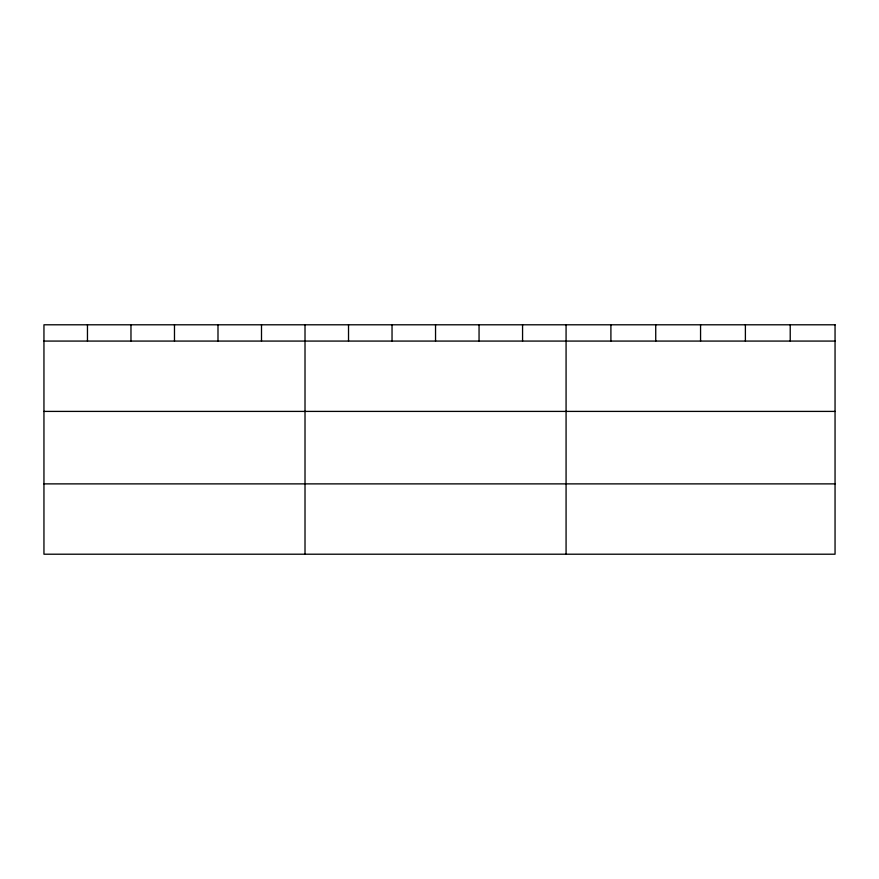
<?xml version="1.0" encoding="UTF-8"?>
<svg xmlns="http://www.w3.org/2000/svg" width="879" height="879" viewBox="0 0 879 879"><rect width="100%" height="100%" fill="white"/><g stroke="black" fill="none" stroke-linecap="round" stroke-linejoin="round"><path stroke-width="1.32" d="M43.95 341.074L835.05 341.074M43.95 411.405L835.05 411.405M43.95 483.879L835.05 483.879M790.221 324.791L790.221 341.074M745.392 324.791L745.392 341.074M700.563 324.791L700.563 341.074M655.734 324.791L655.734 341.074M610.905 324.791L610.905 341.074M566.076 324.791L566.076 554.209M522.565 324.791L522.565 341.074M479.055 324.791L479.055 341.074M435.544 324.791L435.544 341.074M392.034 324.791L392.034 341.074M348.523 324.791L348.523 341.074M305.013 324.791L305.013 554.209M261.502 324.791L261.502 341.074M217.992 324.791L217.992 341.074M174.481 324.791L174.481 341.074M130.971 324.791L130.971 341.074M87.46 324.791L87.46 341.074M835.05 324.791L43.95 324.791L43.95 554.209L835.05 554.209L835.05 324.791"/></g></svg>
